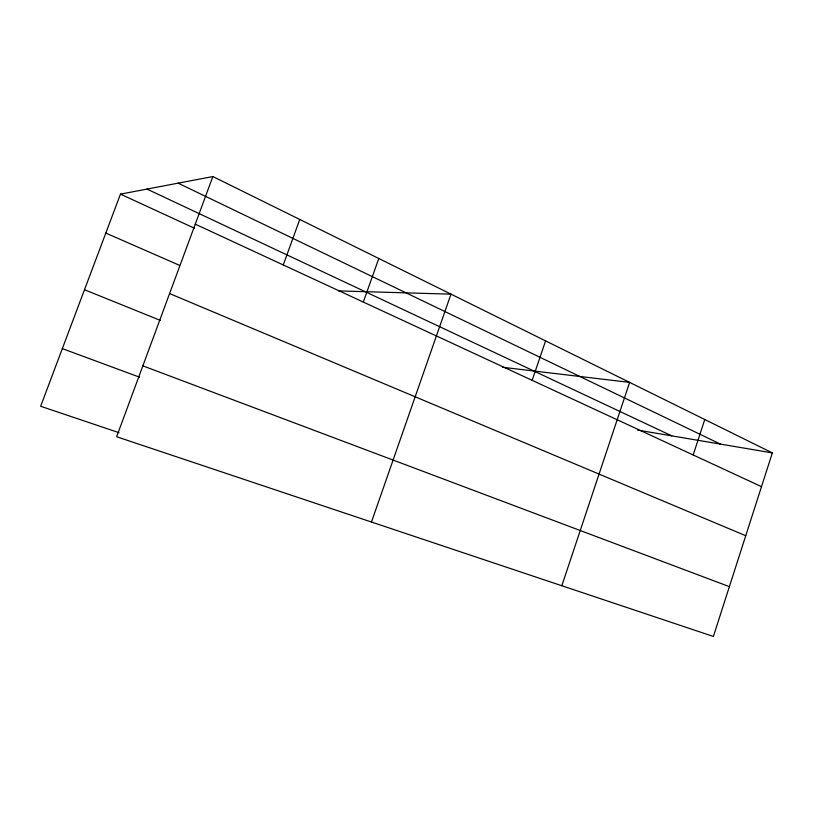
<?xml version="1.0" encoding="UTF-8"?>
<svg xmlns="http://www.w3.org/2000/svg" width="813" height="813" viewBox="0 0 813 813"><rect width="100%" height="100%" fill="white"/><g stroke="black" fill="none" stroke-linecap="round" stroke-linejoin="round"><path stroke-width="1.22" d="M772.35 452.892L713.377 636.457L116.635 436.744L212.874 176.543L772.35 452.892L637.524 430.067M693.174 454.975L704.769 419.508M561.824 585.736L629.628 382.395L502.424 367.263M532.159 380.332L545.594 340.881M371.47 522.027L450.981 294.154L338.625 290.912M363.309 302.07L378.787 258.493M283.27 264.967L299.753 219.459M212.874 176.543L120.466 194.134L40.65 406.266L118.983 432.679M62.337 348.614L139.49 377.161M142.854 365.85L729.383 586.661M84.501 289.733L160.466 320.434M169.592 293.574L745.734 535.726M105.822 233.077L179.51 265.323M120.466 194.134L194.541 228.29M195.262 224.164L761.507 486.652M146.99 189.083L671.802 435.87M178.118 183.159L720.338 444.081"/></g></svg>
